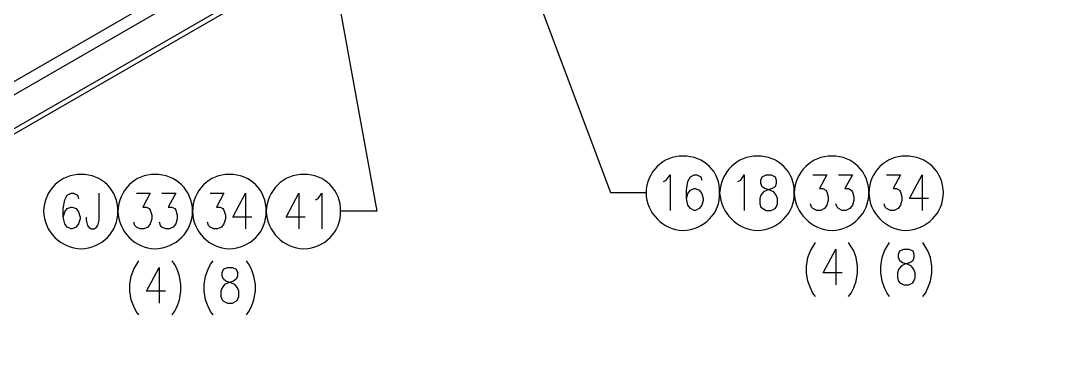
# Model space of a CAD drawing. Header units: inches. Extents: x 0.3 to 33.8, y 15.5 to 37.1.
# Drawn here: x 24.5 to 29.68, y 19.84 to 21.61 of the extents above; entities that cross this region are included whole.
import ezdxf

# ---------------------------------------------------------------- set-up
doc = ezdxf.new("R2010")
doc.units = ezdxf.units.IN
doc.header["$MEASUREMENT"] = 0

# ---------------------------------------------------------------- blocks, each defined once
blk = doc.blocks.new('60298_1')
at = {"color": 21, "transparency": 33554687}
for points in [[(25.3215, 26.0079), (26.2976, 20.6413), (26.1173, 20.6413)], [(25.6737, 25.5452), (27.4796, 20.7348), (27.6598, 20.7348)]]:
    blk.add_lwpolyline(points, dxfattribs=at)
at = {"transparency": 33554687}
for points in [[(32.1696, 25.508), (22.3992, 19.8667)], [(32.1696, 25.4806), (22.3992, 19.8399)], [(31.5737, 25.4031), (22.6992, 20.2793)], [(31.6042, 25.352), (22.6992, 20.2107)], [(27.7471, 20.7911), (27.7611, 20.7983), (27.7797, 20.8247), (27.7797, 20.6444)], [(27.8633, 20.7049), (27.8705, 20.7312), (27.8829, 20.7477), (27.9026, 20.7555), (27.9082, 20.7555), (27.9279, 20.7477), (27.9408, 20.7312), (27.948, 20.7049), (27.948, 20.6956), (27.9408, 20.6708), (27.9279, 20.6543), (27.9082, 20.6444), (27.9026, 20.6444), (27.8829, 20.6543), (27.8705, 20.6708), (27.8633, 20.7049), (27.8633, 20.7477), (27.8705, 20.7911), (27.8829, 20.8154), (27.9026, 20.8247), (27.9155, 20.8247), (27.9351, 20.8154), (27.9408, 20.7983)], [(28.1225, 20.7911), (28.137, 20.7983), (28.1551, 20.8247), (28.1551, 20.6444)], [(28.2656, 20.6444), (28.2909, 20.6444), (28.3105, 20.6543), (28.3162, 20.6615), (28.3234, 20.6785), (28.3234, 20.7049), (28.3162, 20.7214), (28.3038, 20.7384), (28.2837, 20.7477), (28.2584, 20.7555), (28.246, 20.7648), (28.2387, 20.7818), (28.2387, 20.7983), (28.246, 20.8154), (28.2656, 20.8247), (28.2909, 20.8247), (28.3105, 20.8154), (28.3162, 20.7983), (28.3162, 20.7818), (28.3105, 20.7648), (28.2966, 20.7555), (28.2713, 20.7477), (28.2516, 20.7384), (28.2387, 20.7214), (28.2331, 20.7049), (28.2331, 20.6785), (28.2387, 20.6615), (28.2656, 20.6444)], [(28.5021, 20.8247), (28.5729, 20.8247), (28.5346, 20.7555), (28.5527, 20.7555), (28.5672, 20.7477), (28.5729, 20.7384), (28.5796, 20.7142), (28.5796, 20.6956), (28.5729, 20.6708), (28.5599, 20.6543), (28.5403, 20.6444), (28.5217, 20.6444), (28.5021, 20.6543), (28.4954, 20.6615), (28.4897, 20.6785)], [(28.6312, 20.8247), (28.7014, 20.8247), (28.6632, 20.7555), (28.6818, 20.7555), (28.6958, 20.7477), (28.7014, 20.7384), (28.7082, 20.7142), (28.7082, 20.6956), (28.7014, 20.6708), (28.6885, 20.6543), (28.6689, 20.6444), (28.6508, 20.6444), (28.6312, 20.6543), (28.624, 20.6615), (28.6183, 20.6785)], [(28.8744, 20.8247), (28.9447, 20.8247), (28.907, 20.7555), (28.925, 20.7555), (28.9395, 20.7477), (28.9447, 20.7384), (28.9519, 20.7142), (28.9519, 20.6956), (28.9447, 20.6708), (28.9323, 20.6543), (28.9127, 20.6444), (28.8941, 20.6444), (28.8744, 20.6543), (28.8672, 20.6615), (28.862, 20.6785)], [(29.0862, 20.7049), (28.9906, 20.7049), (29.0541, 20.8247), (29.0541, 20.6444)], [(24.7127, 20.6114), (24.7199, 20.6377), (24.7323, 20.6548), (24.752, 20.662), (24.7576, 20.662), (24.7773, 20.6548), (24.7902, 20.6377), (24.7974, 20.6114), (24.7974, 20.6021), (24.7902, 20.5778), (24.7773, 20.5608), (24.7576, 20.5515), (24.752, 20.5515), (24.7323, 20.5608), (24.7199, 20.5778), (24.7127, 20.6114), (24.7127, 20.6548), (24.7199, 20.6982), (24.7323, 20.7224), (24.752, 20.7317), (24.7649, 20.7317), (24.7845, 20.7224), (24.7902, 20.7054)], [(24.8289, 20.6114), (24.8289, 20.5949), (24.8356, 20.5685), (24.8413, 20.5608), (24.8542, 20.5515), (24.8681, 20.5515), (24.8811, 20.5608), (24.8867, 20.5685), (24.8934, 20.5949), (24.8934, 20.7317)], [(25.0825, 20.7317), (25.1527, 20.7317), (25.115, 20.662), (25.1331, 20.662), (25.147, 20.6548), (25.1527, 20.6455), (25.1599, 20.6207), (25.1599, 20.6021), (25.1527, 20.5778), (25.1403, 20.5608), (25.1202, 20.5515), (25.1021, 20.5515), (25.0825, 20.5608), (25.0752, 20.5685), (25.0695, 20.5851)], [(25.211, 20.7317), (25.2813, 20.7317), (25.2436, 20.662), (25.2616, 20.662), (25.2761, 20.6548), (25.2813, 20.6455), (25.2885, 20.6207), (25.2885, 20.6021), (25.2813, 20.5778), (25.2689, 20.5608), (25.2493, 20.5515), (25.2307, 20.5515), (25.211, 20.5608), (25.2038, 20.5685), (25.1986, 20.5851)], [(25.4548, 20.7317), (25.525, 20.7317), (25.4868, 20.662), (25.5054, 20.662), (25.5193, 20.6548), (25.525, 20.6455), (25.5322, 20.6207), (25.5322, 20.6021), (25.525, 20.5778), (25.5121, 20.5608), (25.4925, 20.5515), (25.4744, 20.5515), (25.4548, 20.5608), (25.4476, 20.5685), (25.4419, 20.5851)], [(25.6665, 20.6114), (25.5705, 20.6114), (25.634, 20.7317), (25.634, 20.5515)], [(25.9356, 20.6114), (25.84, 20.6114), (25.9035, 20.7317), (25.9035, 20.5515)], [(25.9872, 20.6982), (26.0011, 20.7054), (26.0192, 20.7317), (26.0192, 20.5515)], [(28.5145, 20.2091), (28.5016, 20.2262), (28.4892, 20.2525), (28.4763, 20.2861), (28.4696, 20.3294), (28.4696, 20.363), (28.4763, 20.4064), (28.4892, 20.4399), (28.5145, 20.4833)], [(28.6828, 20.2091), (28.6952, 20.2262), (28.7082, 20.2525), (28.7205, 20.2861), (28.7278, 20.3294), (28.7278, 20.363), (28.7205, 20.4064), (28.7082, 20.4399), (28.6828, 20.4833)], [(28.8899, 20.2091), (28.8775, 20.2262), (28.8646, 20.2525), (28.8517, 20.2861), (28.845, 20.3294), (28.845, 20.363), (28.8517, 20.4064), (28.8646, 20.4399), (28.8899, 20.4833)], [(29.0583, 20.2091), (29.0707, 20.2262), (29.0836, 20.2525), (29.096, 20.2861), (29.1032, 20.3294), (29.1032, 20.363), (29.096, 20.4064), (29.0836, 20.4399), (29.0583, 20.4833)], [(28.6498, 20.3294), (28.5537, 20.3294), (28.6173, 20.4492), (28.6173, 20.269)], [(28.9617, 20.269), (28.987, 20.269), (29.0066, 20.2783), (29.0123, 20.2861), (29.0195, 20.3031), (29.0195, 20.3294), (29.0123, 20.346), (28.9999, 20.363), (28.9803, 20.3723), (28.955, 20.38), (28.9421, 20.3893), (28.9349, 20.4064), (28.9349, 20.4229), (28.9421, 20.4399), (28.9617, 20.4492), (28.987, 20.4492), (29.0066, 20.4399), (29.0123, 20.4229), (29.0123, 20.4064), (29.0066, 20.3893), (28.9927, 20.38), (28.9674, 20.3723), (28.9478, 20.363), (28.9349, 20.346), (28.9292, 20.3294), (28.9292, 20.3031), (28.9349, 20.2861), (28.9421, 20.2783), (28.9617, 20.269)], [(25.0948, 20.1162), (25.0819, 20.1327), (25.069, 20.159), (25.0566, 20.1931), (25.0494, 20.236), (25.0494, 20.27), (25.0566, 20.3129), (25.069, 20.347), (25.0948, 20.3899)], [(25.2627, 20.1162), (25.2756, 20.1327), (25.288, 20.159), (25.3009, 20.1931), (25.3076, 20.236), (25.3076, 20.27), (25.3009, 20.3129), (25.288, 20.347), (25.2756, 20.3733), (25.2627, 20.3899)], [(25.4703, 20.1162), (25.4574, 20.1327), (25.445, 20.159), (25.4321, 20.1931), (25.4248, 20.236), (25.4248, 20.27), (25.4321, 20.3129), (25.445, 20.347), (25.4574, 20.3733), (25.4703, 20.3899)], [(25.6381, 20.1162), (25.651, 20.1327), (25.6634, 20.159), (25.6763, 20.1931), (25.6836, 20.236), (25.6836, 20.27), (25.6763, 20.3129), (25.6634, 20.347), (25.651, 20.3733), (25.6381, 20.3899)], [(25.2296, 20.236), (25.1341, 20.236), (25.1976, 20.3563), (25.1976, 20.1761)], [(25.5421, 20.1761), (25.5674, 20.1761), (25.587, 20.1854), (25.5927, 20.1931), (25.5999, 20.2096), (25.5999, 20.236), (25.5927, 20.253), (25.5798, 20.27), (25.5601, 20.2793), (25.5348, 20.2866), (25.5224, 20.2964), (25.5152, 20.3129), (25.5152, 20.33), (25.5224, 20.347), (25.5421, 20.3563), (25.5674, 20.3563), (25.587, 20.347), (25.5927, 20.33), (25.5927, 20.3129), (25.587, 20.2964), (25.573, 20.2866), (25.5477, 20.2793), (25.5276, 20.27), (25.5152, 20.253), (25.5095, 20.236), (25.5095, 20.2096), (25.5152, 20.1931), (25.5224, 20.1854), (25.5421, 20.1761)]]:
    blk.add_lwpolyline(points, dxfattribs=at)
for points in [[(28.0306, 20.7338), (28.0356, 20.6313), (27.9516, 20.5473), (27.8447, 20.5427), (27.7442, 20.5473), (27.6601, 20.6313), (27.6588, 20.7338), (27.6601, 20.8387), (27.7442, 20.9227), (27.8447, 20.9197), (27.9516, 20.9227), (28.0356, 20.8387), (28.0306, 20.7338)], [(28.0306, 20.7338), (28.0356, 20.6313), (27.9516, 20.5473), (27.8447, 20.5427), (27.7442, 20.5473), (27.6601, 20.6313), (27.6588, 20.7338), (27.6601, 20.8387), (27.7442, 20.9227), (27.8447, 20.9197), (27.9516, 20.9227), (28.0356, 20.8387), (28.0306, 20.7338)], [(28.0306, 20.7338), (28.0356, 20.6313), (27.9516, 20.5473), (27.8447, 20.5427), (27.7442, 20.5473), (27.6601, 20.6313), (27.6588, 20.7338), (27.6601, 20.8387), (27.7442, 20.9227), (27.8447, 20.9197), (27.9516, 20.9227), (28.0356, 20.8387), (28.0306, 20.7338)], [(28.4076, 20.7338), (28.4111, 20.6313), (28.327, 20.5473), (28.2217, 20.5427), (28.1197, 20.5473), (28.0356, 20.6313), (28.0306, 20.7338), (28.0356, 20.8387), (28.1197, 20.9227), (28.2217, 20.9197), (28.327, 20.9227), (28.4111, 20.8387), (28.4076, 20.7338)], [(28.4076, 20.7338), (28.4111, 20.6313), (28.327, 20.5473), (28.2217, 20.5427), (28.1197, 20.5473), (28.0356, 20.6313), (28.0306, 20.7338), (28.0356, 20.8387), (28.1197, 20.9227), (28.2217, 20.9197), (28.327, 20.9227), (28.4111, 20.8387), (28.4076, 20.7338)], [(28.4076, 20.7338), (28.4111, 20.6313), (28.327, 20.5473), (28.2217, 20.5427), (28.1197, 20.5473), (28.0356, 20.6313), (28.0306, 20.7338), (28.0356, 20.8387), (28.1197, 20.9227), (28.2217, 20.9197), (28.327, 20.9227), (28.4111, 20.8387), (28.4076, 20.7338)], [(28.7846, 20.7338), (28.7866, 20.6313), (28.7025, 20.5473), (28.5987, 20.5427), (28.4951, 20.5473), (28.4111, 20.6313), (28.4076, 20.7338), (28.4111, 20.8387), (28.4951, 20.9227), (28.5987, 20.9197), (28.7025, 20.9227), (28.7866, 20.8387), (28.7846, 20.7338)], [(28.7846, 20.7338), (28.7866, 20.6313), (28.7025, 20.5473), (28.5987, 20.5427), (28.4951, 20.5473), (28.4111, 20.6313), (28.4076, 20.7338), (28.4111, 20.8387), (28.4951, 20.9227), (28.5987, 20.9197), (28.7025, 20.9227), (28.7866, 20.8387), (28.7846, 20.7338)], [(28.7846, 20.7338), (28.7866, 20.6313), (28.7025, 20.5473), (28.5987, 20.5427), (28.4951, 20.5473), (28.4111, 20.6313), (28.4076, 20.7338), (28.4111, 20.8387), (28.4951, 20.9227), (28.5987, 20.9197), (28.7025, 20.9227), (28.7866, 20.8387), (28.7846, 20.7338)], [(29.1616, 20.7338), (29.1621, 20.6313), (29.078, 20.5473), (28.9705, 20.5427), (28.8706, 20.5473), (28.7866, 20.6313), (28.7846, 20.7338), (28.7866, 20.8387), (28.8706, 20.9227), (28.9705, 20.9197), (29.078, 20.9227), (29.1621, 20.8387), (29.1616, 20.7338)], [(29.1616, 20.7338), (29.1621, 20.6313), (29.078, 20.5473), (28.9705, 20.5427), (28.8706, 20.5473), (28.7866, 20.6313), (28.7846, 20.7338), (28.7866, 20.8387), (28.8706, 20.9227), (28.9705, 20.9197), (29.078, 20.9227), (29.1621, 20.8387), (29.1616, 20.7338)], [(29.1616, 20.7338), (29.1621, 20.6313), (29.078, 20.5473), (28.9705, 20.5427), (28.8706, 20.5473), (28.7866, 20.6313), (28.7846, 20.7338), (28.7866, 20.8387), (28.8706, 20.9227), (28.9705, 20.9197), (29.078, 20.9227), (29.1621, 20.8387), (29.1616, 20.7338)], [(24.989, 20.6408), (24.9912, 20.5382), (24.9072, 20.4541), (24.8031, 20.4498), (24.6998, 20.4541), (24.6157, 20.5382), (24.612, 20.6408), (24.6157, 20.7455), (24.6998, 20.8296), (24.8031, 20.8267), (24.9072, 20.8296), (24.9912, 20.7455), (24.989, 20.6408)], [(24.989, 20.6408), (24.9912, 20.5382), (24.9072, 20.4541), (24.8031, 20.4498), (24.6998, 20.4541), (24.6157, 20.5382), (24.612, 20.6408), (24.6157, 20.7455), (24.6998, 20.8296), (24.8031, 20.8267), (24.9072, 20.8296), (24.9912, 20.7455), (24.989, 20.6408)], [(24.989, 20.6408), (24.9912, 20.5382), (24.9072, 20.4541), (24.8031, 20.4498), (24.6998, 20.4541), (24.6157, 20.5382), (24.612, 20.6408), (24.6157, 20.7455), (24.6998, 20.8296), (24.8031, 20.8267), (24.9072, 20.8296), (24.9912, 20.7455), (24.989, 20.6408)], [(25.366, 20.6408), (25.3667, 20.5382), (25.2826, 20.4541), (25.1749, 20.4498), (25.0753, 20.4541), (24.9912, 20.5382), (24.989, 20.6408), (24.9912, 20.7455), (25.0753, 20.8296), (25.1749, 20.8267), (25.2826, 20.8296), (25.3667, 20.7455), (25.366, 20.6408)], [(25.366, 20.6408), (25.3667, 20.5382), (25.2826, 20.4541), (25.1749, 20.4498), (25.0753, 20.4541), (24.9912, 20.5382), (24.989, 20.6408), (24.9912, 20.7455), (25.0753, 20.8296), (25.1749, 20.8267), (25.2826, 20.8296), (25.3667, 20.7455), (25.366, 20.6408)], [(25.366, 20.6408), (25.3667, 20.5382), (25.2826, 20.4541), (25.1749, 20.4498), (25.0753, 20.4541), (24.9912, 20.5382), (24.989, 20.6408), (24.9912, 20.7455), (25.0753, 20.8296), (25.1749, 20.8267), (25.2826, 20.8296), (25.3667, 20.7455), (25.366, 20.6408)], [(25.7378, 20.6408), (25.7422, 20.5382), (25.6581, 20.4541), (25.5519, 20.4498), (25.4508, 20.4541), (25.3667, 20.5382), (25.366, 20.6408), (25.3667, 20.7455), (25.4508, 20.8296), (25.5519, 20.8267), (25.6581, 20.8296), (25.7422, 20.7455), (25.7378, 20.6408)], [(25.7378, 20.6408), (25.7422, 20.5382), (25.6581, 20.4541), (25.5519, 20.4498), (25.4508, 20.4541), (25.3667, 20.5382), (25.366, 20.6408), (25.3667, 20.7455), (25.4508, 20.8296), (25.5519, 20.8267), (25.6581, 20.8296), (25.7422, 20.7455), (25.7378, 20.6408)], [(25.7378, 20.6408), (25.7422, 20.5382), (25.6581, 20.4541), (25.5519, 20.4498), (25.4508, 20.4541), (25.3667, 20.5382), (25.366, 20.6408), (25.3667, 20.7455), (25.4508, 20.8296), (25.5519, 20.8267), (25.6581, 20.8296), (25.7422, 20.7455), (25.7378, 20.6408)], [(26.1148, 20.6408), (26.1177, 20.5382), (26.0336, 20.4541), (25.9288, 20.4498), (25.8262, 20.4541), (25.7422, 20.5382), (25.7378, 20.6408), (25.7422, 20.7455), (25.8262, 20.8296), (25.9288, 20.8267), (26.0336, 20.8296), (26.1177, 20.7455), (26.1148, 20.6408)], [(26.1148, 20.6408), (26.1177, 20.5382), (26.0336, 20.4541), (25.9288, 20.4498), (25.8262, 20.4541), (25.7422, 20.5382), (25.7378, 20.6408), (25.7422, 20.7455), (25.8262, 20.8296), (25.9288, 20.8267), (26.0336, 20.8296), (26.1177, 20.7455), (26.1148, 20.6408)], [(26.1148, 20.6408), (26.1177, 20.5382), (26.0336, 20.4541), (25.9288, 20.4498), (25.8262, 20.4541), (25.7422, 20.5382), (25.7378, 20.6408), (25.7422, 20.7455), (25.8262, 20.8296), (25.9288, 20.8267), (26.0336, 20.8296), (26.1177, 20.7455), (26.1148, 20.6408)]]:
    blk.add_open_spline(points, degree=3, knots=[0, 0, 0, 0, 1, 1, 1, 2, 2, 2, 3, 3, 3, 4, 4, 4, 4], dxfattribs=at)

msp = doc.modelspace()

# ---------------------------------------------------------------- block references
msp.add_blockref('60298_1', (0, 0))

doc.saveas('drawing.dxf')
